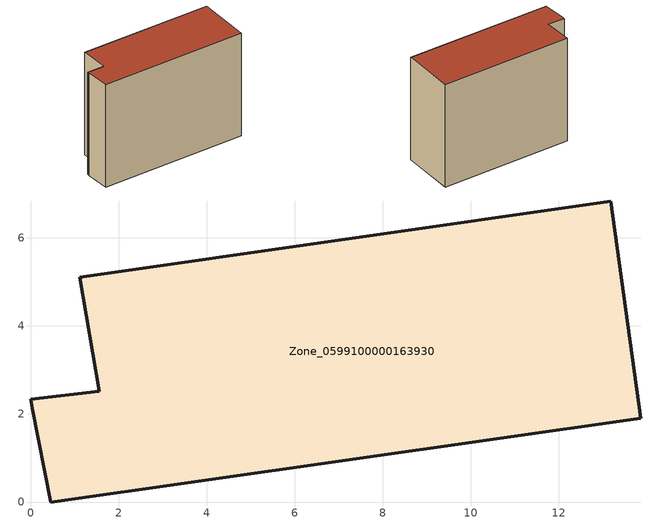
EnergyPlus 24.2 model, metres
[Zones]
Zone_0599100000163930
 floor ground (C_G): 13.86,1.9 0.45,0 0.03,2.13 0,2.34 1.56,2.52 1.11,5.11 13.18,6.84 z0
 wall outside (C_F): 0.45,0 13.86,1.9 13.18,6.84 1.11,5.11 1.56,2.52 0,2.34 0.03,2.13 0.45,0 z0:9.97
 roof outside (C_R): 0.03,2.13 0.45,0 13.86,1.9 13.18,6.84 1.11,5.11 1.56,2.52 0,2.34 z9.97
[BUILDING]
Pand.0599100000163930: North Axis=0; Terrain=City; Loads Convergence Tolerance Value=0.04; Temperature Convergence Tolerance Value=0.4; Solar Distribution=FullExterior; Maximum Number of Warmup Days=25; Minimum Number of Warmup Days=1
[Site:Location]
Rotterdam.The.Hague.AP_ZH_NLD Design_Conditions: Latitude=51.96; Longitude=4.45; Time Zone=1; Elevation=-4.5
[SITE:GROUNDTEMPERATURE:BUILDINGSURFACE]
18, 18, 18, 18, 18, 18, 18, 18, 18, 18, 18, 18
[MATERIAL] Thermal Absorptance=0.9; Solar Absorptance=0.7; Visible Absorptance=0.7
Name | Roughness | Thickness | Conductivity | Density | Specific Heat
G.TI.1946 | MediumSmooth | 0.15 | 1 | 540 | 1210
F.TI.1946 | Rough | 0.3 | 0.857143 | 1920 | 840
R.TI.1946 | MediumRough | 0.2 | 0.1 | 1500 | 1000
[CONSTRUCTION]
C_G: G.TI.1946
C_F: F.TI.1946
C_R: R.TI.1946
[ZONE]
Zone_0599100000163930: Type=1; Multiplier=1; Ceiling Height=Autocalculate; Volume=Autocalculate; Floor Area=autocalculate; Part of Total Floor Area=Yes
[ZONEINFILTRATION:DESIGNFLOWRATE]
Infil_Zone_0599100000163930: Zone or ZoneList or Space or SpaceList=Zone_0599100000163930; Schedule=AlwaysOn; Design Flow Rate Calculation Method=Flow/Area; Flow Rate per Floor Area=0.003; Constant Term Coefficient=1; Temperature Term Coefficient=0; Velocity Term Coefficient=0; Velocity Squared Term Coefficient=0
[HVACTEMPLATE:ZONE:IDEALLOADSAIRSYSTEM]
Zone_0599100000163930: Maximum Heating Supply Air Temperature=50; Minimum Cooling Supply Air Temperature=13; Maximum Heating Supply Air Humidity Ratio=0.0156; Minimum Cooling Supply Air Humidity Ratio=0.0077; Heating Limit=NoLimit; Cooling Limit=NoLimit; Dehumidification Control Type=ConstantSensibleHeatRatio; Cooling Sensible Heat Ratio=0.7; Dehumidification Setpoint=60; Humidification Control Type=None; Humidification Setpoint=30; Outdoor Air Method=None; Outdoor Air Flow Rate per Person=0.00944; Outdoor Air Flow Rate per Zone Floor Area=0; Outdoor Air Flow Rate per Zone=0; Demand Controlled Ventilation Type=None; Outdoor Air Economizer Type=NoEconomizer; Heat Recovery Type=None; Sensible Heat Recovery Effectiveness=0.7; Latent Heat Recovery Effectiveness=0.65
[ZONECONTROL:THERMOSTAT]
ThermostatControl_Zone_0599100000163930: Zone or ZoneList=Zone_0599100000163930; Control Type Schedule=DualSetpointControlType; Control 1=Thermostat_Zone_0599100000163930; Temperature Difference Between Cutout And Setpoint=0
[THERMOSTATSETPOINT:DUALSETPOINT]
Thermostat_Zone_0599100000163930: Heating Setpoint Temperature Schedule=HeatingSetpoint_Zone_0599100000163930; Cooling Setpoint Temperature Schedule=CoolingSetpoint_Zone_0599100000163930
[SCHEDULE:COMPACT]
HeatingSetpoint_Zone_0599100000163930: Through: 12/31, For: AllDays, Until: 24:00, 21
CoolingSetpoint_Zone_0599100000163930: Through: 12/31, For: AllDays, Until: 24:00, 24
DualSetpointControlType: Through: 12/31, For: AllDays, Until: 24:00, 4
AlwaysOn: Through: 12/31, For: AllDays, Until: 24:00, 1
